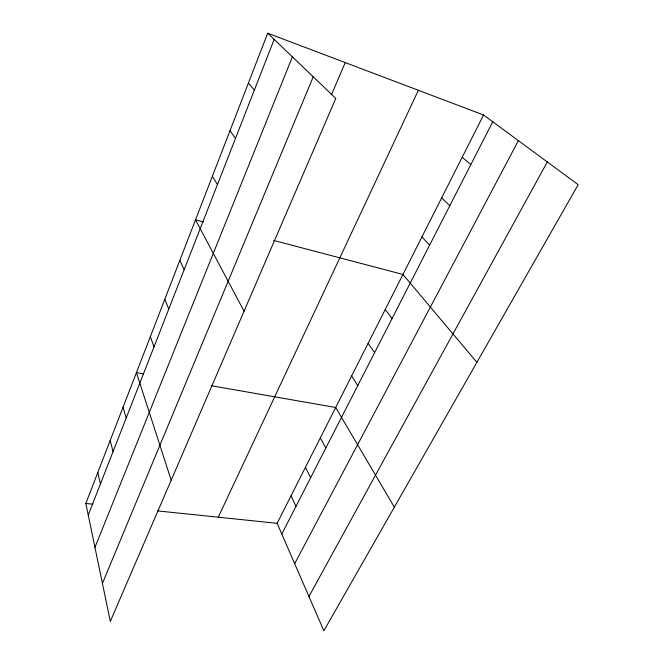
<?xml version="1.0" encoding="UTF-8"?>
<svg xmlns="http://www.w3.org/2000/svg" width="664" height="664" viewBox="0 0 664 664"><rect width="100%" height="100%" fill="white"/><g stroke="black" fill="none" stroke-linecap="round" stroke-linejoin="round"><path stroke-width="1" d="M267.7 33.2L335.801 98.421L110.315 621.38L85.83 503.47L267.7 33.2L483.558 114.996L578.17 184.675L323.866 630.8L277.137 523.315L483.558 114.996M88.246 515.106L274.174 39.4M94.944 547.36L292.392 56.847M102.422 583.374L313.225 76.8M331.519 94.62L345.238 62.582M218.273 517.206L418.361 90.296M281.81 534.055L492.746 121.761M294.692 563.686L518.376 140.643M308.951 596.488L547.302 161.941M85.83 503.47L92.91 504.2M157.509 510.898L277.137 523.315M143.441 373.832L136.435 372.612L171.196 480.18M211.185 385.693L335.693 407.488L394.341 507.155M203.466 221.942L195.515 219.85L244.053 311.208M273.51 240.385L402.948 274.456L476.893 362.337M462.177 157.293L470.834 164.589M441.651 197.897L449.81 205.682M421.922 236.923L429.616 245.149M248.402 83.091L254.378 90.047M385.211 309.532L392.084 318.521M229.976 130.733L235.488 138.369M368.113 343.354L374.612 352.667M351.621 375.982L357.763 385.593M212.364 176.267L217.443 184.534M320.305 437.925L325.808 448.051M305.44 467.34L310.644 477.69M291.056 495.784L295.986 506.341M179.836 260.388L184.16 269.692M164.788 299.298L168.78 309.042M150.338 336.673L154.015 346.824M123.064 407.181L126.193 418.013M110.191 440.473L113.063 451.603M97.791 472.544L100.43 483.94"/></g></svg>
